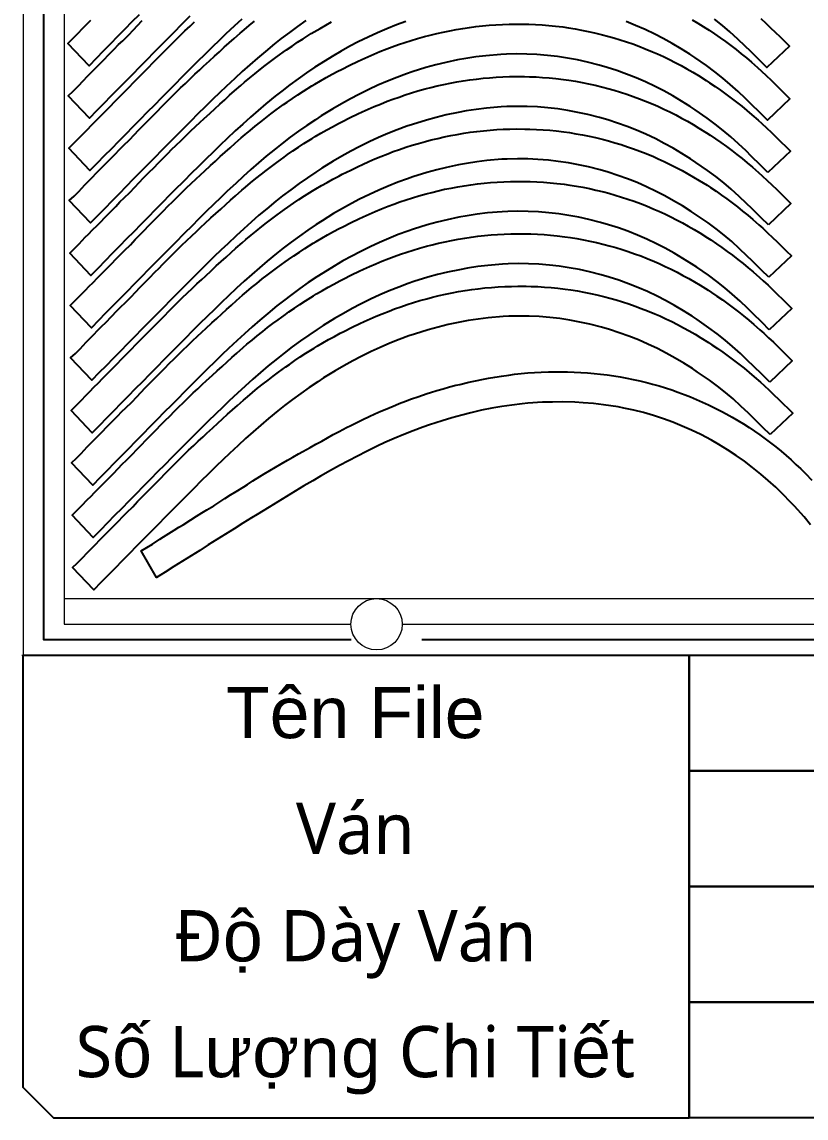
# Model space of a CAD drawing. Header units: millimetres. Extents: x -10628 to 24720, y -21829 to 4032.
# Drawn here: x 13648 to 14413, y -14201 to -13131 of the extents above; entities that cross this region are included whole.
import ezdxf
from ezdxf.enums import TextEntityAlignment as Align
from ezdxf.lldxf.tags import DXFTag

# ---------------------------------------------------------------- set-up
doc = ezdxf.new("R2010")
doc.units = ezdxf.units.MM
doc.layers.add('layer khung van cnc', color=7, linetype='Continuous', lineweight=25, true_color=0xfbf59b)
doc.layers.add('layer mau', color=7, linetype='Continuous')
doc.styles.add('Text Dim', font='arial.ttf')
tags = doc.linetypes.add('DATTRANHVAKEPVAN', pattern='A,32.156035,-1.521322,["DAT TRÁNH VA CHẠM KẸP VÁN",Text Dim,S=2.23494,R=0,X=0,Y=-0.877209],-47.8264', length=81.503757).pattern_tags.tags
tags[6] = DXFTag(74, 10)
tags = doc.linetypes.add('KVVIENMAY', pattern='A,46.311228,-10.280676,["KV VIỀN MÁY",Text Dim,S=10.028098,R=0,X=0,Y=-4.346144],-100.988212', length=157.580116).pattern_tags.tags
tags[6] = DXFTag(74, 10)

# ---------------------------------------------------------------- blocks, each defined once
blk = doc.blocks.new('khung van cnc')
at = {"color": 2, "linetype": 'DATTRANHVAKEPVAN', "lineweight": 5}
for p, q in [((-1453, -44.4), (-1148, -44.4)), ((-1148, -44.4), (-538.7, -44.4))]:
    blk.add_line(p, q, dxfattribs=at)
at = {"color": 250, "lineweight": 5}
blk.add_line((-1494.1, -99.4), (-193, -99.4), dxfattribs=at)
at = {"lineweight": 5}
blk.add_lwpolyline([(-193, -99.4), (-193, 2370.6), (-223, 2400.6), (-1463, 2400.6), (-1493, 2370.6), (-1493, -99.4)], close=True, dxfattribs=at)
at = {"color": 1, "linetype": 'KVVIENMAY'}
for points in [[(-511.9, -84.4), (-213, -84.4), (-213, 2370.6), (-228, 2385.6), (-1458, 2385.6), (-1473, 2370.6), (-1473, -84.4), (-1172.8, -84.4)], [(-1104, -84.4), (-567.2, -84.4)]]:
    blk.add_lwpolyline(points, dxfattribs=at)
at = {"lineweight": 5}
for points in [[(-513.5, -69.4), (-233, -69.4), (-233, 2370.6), (-1453, 2370.6), (-1453, -69.4), (-1173, -69.4)], [(-1123, -69.4), (-563.5, -69.4)]]:
    blk.add_lwpolyline(points, dxfattribs=at)
blk.add_lwpolyline([(-843, -551.3), (-1463, -551.3), (-1493, -521.3), (-1493, -99.4), (-843, -99.4)], close=True)
blk.add_circle((-1148, -69.4), 25, dxfattribs=at)
at = {"layer": 'layer mau'}
for points in [[(-843, -99.4), (-193, -99.4), (-193, -212.4), (-843, -212.4)], [(-843, -212.4), (-193, -212.4), (-193, -325.3), (-843, -325.3)], [(-843, -325.3), (-193, -325.3), (-193, -438.3), (-843, -438.3)], [(-843, -438.3), (-193, -438.3), (-193, -521.2), (-223, -551.2), (-843, -551.2)]]:
    blk.add_lwpolyline(points, close=True, dxfattribs=at)
at = {"color": 254, "lineweight": 5, "char_height": 50, "width": 647.53, "attachment_point": 5}
for s, insert in [('{\\fArial|b0|i0|c163|p34;Tên File}', (-1168.8, -155.9)), ('{\\fYu Gothic UI Semilight|b0|i0|c128|p34;Ván}', (-1168.8, -268.9)), ('{\\fYu Gothic UI Semilight|b0|i0|c128|p34;Đ\\fArial|b0|i0|c163|p34;ộ\\fYu Gothic UI Semilight|b0|i0|c128|p34; Dày Ván}', (-1168.8, -381.8)), ('{\\fYu Gothic UI Semilight|b0|i0|c128|p34;S\\fArial|b0|i0|c163|p34;ố\\fYu Gothic UI Semilight|b0|i0|c128|p34; L\\fArial|b0|i0|c163|p34;ượ\\fYu Gothic UI Semilight|b0|i0|c128|p34;ng Chi Ti\\fArial|b0|i0|c163|p34;ế\\fYu Gothic UI Semilight|b0|i0|c128|p34;t}', (-1168.8, -494.8))]:
    blk.add_mtext(s, dxfattribs=dict(at, insert=insert))
at = {"layer": 'layer mau'}
for tag, p in [('ÁGF', (-518, -155.9)), ('TENFILE', (-518, -268.9)), ('TENFILE', (-518, -381.8)), ('TENFILE', (-518, -494.8))]:
    blk.add_attdef(tag, text='', height=30, dxfattribs=at).set_placement(p, align=Align.MIDDLE_CENTER)

msp = doc.modelspace()

# ---------------------------------------------------------------- linework, layer by layer
for points in [[(13762.263, -13124.31, 0), (13755.276, -13131.413, 0), (13748.292, -13138.519, 0), (13741.31, -13145.628, 0), (13734.33, -13152.739, 0), (13727.352, -13159.851, 0), (13720.375, -13166.964, 0), (13713.398, -13174.077, 0), (13692.747, -13152.294, 0), (13697.407, -13147.808, 0.327), (13702, -13143.254, 0.462), (13707.984, -13136.872, 0), (13710.926, -13133.894, 0), (13715.075, -13129.694, 0)], [(13811.768, -13125.882, 0), (13804.735, -13132.94, 0), (13795.23, -13142.523, 0), (13790.707, -13147.094, 0), (13783.703, -13154.181, 0), (13776.704, -13161.273, 0), (13769.71, -13168.369, 0), (13762.719, -13175.469, 0), (13755.732, -13182.572, 0), (13748.748, -13189.678, 0), (13741.766, -13196.787, 0), (13734.786, -13203.897, 0), (13727.808, -13211.009, 0), (13720.83, -13218.122, 0), (13713.854, -13225.236, 0), (13693.203, -13203.453, 0), (13697.863, -13198.966, 0.327), (13702.455, -13194.413, 0.462), (13708.44, -13188.03, 0), (13711.382, -13185.052, 0), (13715.531, -13180.852, 0), (13719.87, -13176.46, 0), (13723.77, -13172.513, 0), (13727.114, -13169.129, 0), (13733.522, -13162.63, 0), (13738.095, -13157.977, 0), (13742.242, -13153.537, 0.685), (13746.241, -13149.686, 0), (13751.921, -13144.191, 0.402), (13756.73, -13139.012, 0), (13760.827, -13134.722, -0.176), (13765.354, -13130.101, -0.203)], [(13862.481, -13128.672, 0), (13855.14, -13135.415, 0), (13846.931, -13143.116, 0), (13840.651, -13149.105, 0), (13833.486, -13156.03, 0), (13826.365, -13162.999, 0), (13819.28, -13170.005, 0), (13812.224, -13177.04, 0), (13805.191, -13184.098, 0), (13795.686, -13193.682, 0), (13791.163, -13198.253, 0), (13784.159, -13205.339, 0), (13777.16, -13212.431, 0), (13770.166, -13219.527, 0), (13763.175, -13226.627, 0), (13756.188, -13233.73, 0), (13749.203, -13240.837, 0), (13742.222, -13247.945, 0), (13735.242, -13255.056, 0), (13728.264, -13262.168, 0), (13721.286, -13269.281, 0), (13714.309, -13276.394, 0), (13693.658, -13254.611, 0), (13698.319, -13250.125, 0.327), (13702.911, -13245.572, 0.462), (13708.895, -13239.189, 0), (13711.838, -13236.211, 0), (13715.987, -13232.011, 0), (13720.326, -13227.619, 0), (13724.226, -13223.672, 0), (13727.569, -13220.288, 0), (13733.978, -13213.789, 0), (13738.551, -13209.135, 0), (13742.698, -13204.696, 0.685), (13746.697, -13200.845, 0), (13752.377, -13195.349, 0.402), (13757.186, -13190.17, 0), (13761.283, -13185.88, -0.176), (13765.81, -13181.259, -0.203), (13770.364, -13176.679, -0.129), (13776.612, -13170.4, 0), (13779.46, -13167.508, 0.027), (13783.986, -13162.888, 0.028), (13789.617, -13157.165, 0), (13793.083, -13153.69, -0.012), (13797.681, -13149.142, -0.017), (13802.31, -13144.626, -0.014), (13806.966, -13140.139, -0.007), (13811.986, -13135.353, 0), (13816.346, -13131.235, 0.002)], [(13925.094, -13129.981, 0), (13916.937, -13135.711, 0), (13908.895, -13141.603, 0), (13900.967, -13147.647, 0), (13894.482, -13152.767, 0), (13885.452, -13160.162, 0), (13877.855, -13166.612, 0), (13870.353, -13173.172, 0), (13862.936, -13179.831, 0), (13855.596, -13186.574, 0), (13847.387, -13194.274, 0), (13841.107, -13200.263, 0), (13833.942, -13207.189, 0), (13826.821, -13214.158, 0), (13819.736, -13221.164, 0), (13812.68, -13228.199, 0), (13805.647, -13235.257, 0), (13796.142, -13244.84, 0), (13791.619, -13249.411, 0), (13784.615, -13256.498, 0), (13777.616, -13263.59, 0), (13770.621, -13270.686, 0), (13763.631, -13277.786, 0), (13756.643, -13284.889, 0), (13749.659, -13291.995, 0), (13742.677, -13299.104, 0), (13735.698, -13306.214, 0), (13728.719, -13313.326, 0), (13721.742, -13320.439, 0), (13714.765, -13327.553, 0), (13694.114, -13305.77, 0), (13698.774, -13301.283, 0.327), (13703.367, -13296.73, 0.462), (13709.351, -13290.347, 0), (13712.293, -13287.369, 0), (13716.443, -13283.169, 0), (13720.782, -13278.777, 0), (13724.681, -13274.83, 0), (13728.025, -13271.446, 0), (13734.434, -13264.948, 0), (13739.007, -13260.294, 0), (13743.154, -13255.855, 0.685), (13747.153, -13252.003, 0), (13752.832, -13246.508, 0.402), (13757.642, -13241.329, 0), (13761.738, -13237.039, -0.176), (13766.266, -13232.418, -0.203), (13770.82, -13227.838, -0.129), (13777.068, -13221.559, 0), (13779.916, -13218.667, 0.027), (13784.441, -13214.047, 0.028), (13790.072, -13208.324, 0), (13793.539, -13204.848, -0.012), (13798.137, -13200.3, -0.017), (13802.766, -13195.785, -0.014), (13807.422, -13191.298, -0.007), (13812.442, -13186.512, 0), (13816.802, -13182.393, 0.002), (13821.523, -13177.974, 0.001), (13825.093, -13174.66, 0), (13831.029, -13169.204, -0.001), (13835.808, -13164.847, -0.001), (13840.596, -13160.501, 0), (13845.423, -13156.128, 0), (13850.184, -13151.82, 0), (13854.997, -13147.5, 0), (13861.022, -13142.198, 0), (13864.747, -13139.003, 0), (13869.705, -13134.85, 0), (13874.714, -13130.76, 0)], [(14022.665, -13130.86, 0), (14013.308, -13134.305, 0), (14004.047, -13138.007, 0), (13994.887, -13141.953, 0), (13985.831, -13146.133, 0), (13976.114, -13150.926, 0), (13968.044, -13155.15, 0), (13959.319, -13159.968, 0), (13950.706, -13164.983, 0), (13939.575, -13171.852, 0), (13933.821, -13175.576, 0), (13925.55, -13181.139, 0), (13917.393, -13186.87, 0), (13909.35, -13192.761, 0), (13901.422, -13198.805, 0), (13894.938, -13203.926, 0), (13885.908, -13211.321, 0), (13878.311, -13217.77, 0), (13870.809, -13224.331, 0), (13863.392, -13230.989, 0), (13856.052, -13237.733, 0), (13847.843, -13245.433, 0), (13841.563, -13251.422, 0), (13834.398, -13258.347, 0), (13827.277, -13265.316, 0), (13820.192, -13272.322, 0), (13813.136, -13279.358, 0), (13806.102, -13286.415, 0), (13796.598, -13295.999, 0), (13792.075, -13300.57, 0), (13785.071, -13307.657, 0), (13778.072, -13314.748, 0), (13771.077, -13321.844, 0), (13764.086, -13328.944, 0), (13757.099, -13336.048, 0), (13750.115, -13343.154, 0), (13743.133, -13350.262, 0), (13736.153, -13357.373, 0), (13729.175, -13364.485, 0), (13722.198, -13371.598, 0), (13715.221, -13378.711, 0), (13694.57, -13356.928, 0), (13699.23, -13352.442, 0.327), (13703.823, -13347.889, 0.462), (13709.807, -13341.506, 0), (13712.749, -13338.528, 0), (13716.899, -13334.328, 0), (13721.238, -13329.936, 0), (13725.137, -13325.989, 0), (13728.481, -13322.605, 0), (13734.89, -13316.106, 0), (13739.462, -13311.452, 0), (13743.61, -13307.013, 0.685), (13747.609, -13303.162, 0), (13753.288, -13297.666, 0.402), (13758.098, -13292.487, 0), (13762.194, -13288.198, -0.176), (13766.722, -13283.576, -0.203), (13771.276, -13278.996, -0.129), (13777.523, -13272.717, 0), (13780.372, -13269.825, 0.027), (13784.897, -13265.206, 0.028), (13790.528, -13259.482, 0), (13793.995, -13256.007, -0.012), (13798.593, -13251.459, -0.017), (13803.222, -13246.943, -0.014), (13807.878, -13242.456, -0.007), (13812.898, -13237.671, 0), (13817.258, -13233.552, 0.002), (13821.979, -13229.132, 0.001), (13825.549, -13225.819, 0), (13831.485, -13220.362, -0.001), (13836.263, -13216.006, -0.001), (13841.052, -13211.66, 0), (13845.879, -13207.287, 0), (13850.64, -13202.978, 0), (13855.452, -13198.658, 0), (13861.478, -13193.356, 0), (13865.203, -13190.162, 0), (13870.16, -13186.009, 0), (13875.17, -13181.918, 0), (13880.641, -13177.56, 0), (13885.328, -13173.91, 0), (13890.471, -13169.99, 0), (13895.656, -13166.125, 0), (13902.851, -13160.908, 0), (13906.154, -13158.567, 0), (13911.468, -13154.879, 0), (13916.829, -13151.259, 0), (13922.24, -13147.716, 0), (13930.198, -13142.72, 0), (13933.225, -13140.888, 0), (13938.801, -13137.61, 0), (13944.427, -13134.418, 0), (13950.098, -13131.307, 0)], [(14301.955, -13129.227, 0), (14307.508, -13132.561, 0), (14315.093, -13137.328, 0), (14318.439, -13139.509, 0), (14323.817, -13143.117, 0), (14329.135, -13146.812, 0), (14334.393, -13150.592, 0), (14339.588, -13154.456, 0), (14344.72, -13158.401, 0), (14349.789, -13162.427, 0), (14354.793, -13166.532, 0), (14359.73, -13170.713, 0), (14365.714, -13175.962, 0), (14369.405, -13179.3, 0), (14374.148, -13183.694, 0), (14378.841, -13188.142, 0), (14383.494, -13192.634, 0), (14388.117, -13197.158, 0), (14392.719, -13201.704, 0), (14397.312, -13206.26, 0), (14375.349, -13227.081, 0), (14368.244, -13220.098, 0), (14359.146, -13211.169, 0), (14354.006, -13206.149, 0), (14346.804, -13199.259, 0), (14339.113, -13192.264, 0), (14331.844, -13186.107, 0), (14324.023, -13179.929, 0), (14316.009, -13173.993, 0), (14304.536, -13166.061, 0), (14299.513, -13162.764, 0), (14291.071, -13157.454, 0), (14282.495, -13152.37, 0), (14273.779, -13147.536, 0), (14265.399, -13143.213, 0), (14255.906, -13138.705, 0), (14246.756, -13134.733, 0), (14237.477, -13131.059, 0)], [(14368.949, -13128.141, 0), (14373.692, -13132.535, 0), (14378.386, -13136.984, 0), (14383.038, -13141.475, 0), (14387.661, -13145.999, 0), (14392.263, -13150.545, 0), (14396.856, -13155.101, 0), (14374.893, -13175.922, 0), (14367.788, -13168.939, 0), (14358.69, -13160.01, 0), (14353.551, -13154.99, 0), (14346.349, -13148.101, 0), (14338.658, -13141.105, 0), (14331.388, -13134.949, 0), (14323.568, -13128.77, 0)], [(14417.519, -13621.989, 0), (14411.107, -13614.35, 0), (14401.797, -13603.963, 0), (14397.682, -13599.587, 0), (14390.708, -13592.456, 0), (14383.553, -13585.514, 0), (14376.203, -13578.783, 0), (14369.06, -13572.626, 0), (14360.879, -13566.031, 0), (14352.906, -13560.036, 0), (14344.738, -13554.302, 0), (14336.387, -13548.834, 0), (14327.864, -13543.638, 0), (14320.742, -13539.576, 0), (14310.344, -13534.079, 0), (14301.364, -13529.732, 0), (14292.248, -13525.684, 0), (14283.002, -13521.944, 0), (14273.909, -13518.616, 0), (14264.155, -13515.422, 0), (14254.573, -13512.651, 0), (14244.901, -13510.212, 0), (14235.153, -13508.108, 0), (14229.778, -13507.097, 0), (14215.474, -13504.907, 0), (14205.567, -13503.791, 0), (14195.628, -13502.979, 0), (14187.53, -13502.533, 0), (14175.701, -13502.214, 0), (14165.73, -13502.252, 0), (14155.765, -13502.571, 0), (14141.619, -13503.515, 0), (14135.883, -13504.064, 0), (14125.981, -13505.235, 0), (14116.113, -13506.677, 0), (14106.285, -13508.381, 0), (14096.504, -13510.336, 0), (14085.939, -13512.733, 0), (14077.107, -13514.961, 0), (14067.499, -13517.614, 0), (14057.955, -13520.485, 0), (14045.53, -13524.572, 0), (14039.067, -13526.853, 0), (14029.727, -13530.336, 0), (14020.459, -13534.009, 0), (14011.265, -13537.864, 0), (14002.148, -13541.895, 0), (13994.649, -13545.364, 0), (13984.144, -13550.452, 0), (13975.254, -13554.954, 0), (13966.43, -13559.587, 0), (13957.666, -13564.334, 0), (13948.957, -13569.182, 0), (13939.18, -13574.757, 0), (13931.677, -13579.119, 0), (13923.096, -13584.185, 0), (13914.547, -13589.303, 0), (13906.025, -13594.465, 0), (13897.524, -13599.663, 0), (13889.04, -13604.888, 0), (13877.565, -13611.994, 0), (13872.101, -13615.385, 0), (13863.639, -13620.645, 0), (13855.18, -13625.912, 0), (13846.725, -13631.183, 0), (13838.273, -13636.459, 0), (13829.823, -13641.739, 0), (13821.375, -13647.022, 0), (13812.93, -13652.309, 0), (13804.485, -13657.598, 0), (13796.042, -13662.889, 0), (13787.6, -13668.18, 0), (13779.158, -13673.473, 0), (13764.15, -13647.478, 0), (13769.727, -13644.201, 0.327), (13775.254, -13640.843, 0.462), (13782.56, -13636.03, 0), (13786.115, -13633.819, 0), (13791.129, -13630.701, 0), (13796.372, -13627.441, 0), (13801.084, -13624.511, 0), (13805.124, -13621.999, 0), (13812.87, -13617.172, 0), (13818.401, -13613.712, 0), (13823.469, -13610.361, 0.685), (13828.255, -13607.547, 0), (13835.058, -13603.526, 0.402), (13840.942, -13599.61, 0), (13845.925, -13596.392, -0.176), (13851.405, -13592.953, -0.203), (13856.9, -13589.56, -0.129), (13864.439, -13584.909, 0), (13867.883, -13582.76, 0.027), (13873.36, -13579.322, 0.028), (13880.169, -13575.068, 0), (13884.35, -13572.496, -0.012), (13889.881, -13569.144, -0.017), (13895.435, -13565.831, -0.014), (13901.008, -13562.552, -0.007), (13907.005, -13559.068, 0), (13912.204, -13556.078, 0.002), (13917.825, -13552.88, 0.001), (13922.068, -13550.489, 0), (13929.112, -13546.566, -0.001), (13934.774, -13543.442, -0.001), (13940.444, -13540.332, 0), (13946.156, -13537.204, 0), (13951.79, -13534.123, 0), (13957.477, -13531.043, 0), (13964.571, -13527.29, 0), (13968.938, -13525.051, 0), (13974.727, -13522.168, 0), (13980.552, -13519.357, 0), (13986.887, -13516.393, 0), (13992.295, -13513.935, 0), (13998.21, -13511.321, 0), (14004.153, -13508.771, 0), (14012.365, -13505.373, 0), (14016.123, -13503.866, 0), (14022.15, -13501.517, 0), (14028.207, -13499.247, 0), (14034.295, -13497.062, 0), (14043.197, -13494.056, 0), (14046.568, -13492.98, 0), (14052.754, -13491.092, 0), (14058.968, -13489.298, 0), (14065.209, -13487.594, 0), (14071.471, -13485.972, 0), (14075.155, -13485.057, 0), (14084.049, -13482.959, 0), (14092.147, -13481.195, 0), (14096.7, -13480.268, 0), (14103.054, -13479.057, 0), (14109.425, -13477.941, 0), (14115.813, -13476.923, 0), (14122.932, -13475.914, 0), (14128.634, -13475.203, 0), (14135.065, -13474.506, 0), (14141.507, -13473.918, 0), (14147.959, -13473.442, 0), (14154.42, -13473.079, 0), (14161.644, -13472.808, 0), (14167.358, -13472.695, 0), (14173.831, -13472.676, 0), (14180.305, -13472.774, 0), (14186.777, -13472.989, 0), (14193.243, -13473.322, 0), (14199.702, -13473.773, 0), (14206.15, -13474.344, 0), (14212.586, -13475.036, 0), (14219.092, -13475.86, 0), (14225.41, -13476.782, 0), (14231.794, -13477.836, 0), (14238.156, -13479.009, 0), (14244.496, -13480.3, 0), (14250.811, -13481.708, 0), (14258.623, -13483.617, 0), (14263.361, -13484.866, 0), (14269.59, -13486.618, 0), (14275.785, -13488.487, 0), (14281.942, -13490.477, 0), (14288.057, -13492.588, 0), (14295.025, -13495.168, 0), (14300.149, -13497.188, 0), (14306.121, -13499.676, 0), (14312.041, -13502.286, 0), (14317.909, -13505.013, 0), (14323.723, -13507.854, 0), (14330.749, -13511.474, 0), (14335.187, -13513.867, 0), (14340.833, -13517.034, 0), (14346.419, -13520.307, 0), (14351.941, -13523.685, 0), (14357.397, -13527.169, 0), (14362.784, -13530.757, 0), (14368.1, -13534.449, 0), (14374.423, -13539.049, 0), (14378.506, -13542.145, 0), (14383.594, -13546.145, 0), (14388.604, -13550.242, 0), (14393.537, -13554.433, 0), (14398.392, -13558.716, 0), (14403.169, -13563.086, 0), (14407.869, -13567.541, 0), (14412.492, -13572.077, 0), (14418.758, -13578.48, 0)]]:
    msp.add_polyline3d(points)
for points in [[(14375.805, -13278.24, 0), (14368.7, -13271.256, 0), (14359.602, -13262.328, 0), (14354.462, -13257.307, 0), (14347.26, -13250.418, 0), (14339.569, -13243.422, 0), (14332.3, -13237.266, 0), (14324.479, -13231.087, 0), (14316.464, -13225.152, 0), (14304.991, -13217.22, 0), (14299.969, -13213.923, 0), (14291.526, -13208.612, 0), (14282.95, -13203.529, 0), (14274.235, -13198.695, 0), (14265.855, -13194.372, 0), (14256.362, -13189.864, 0), (14247.212, -13185.891, 0), (14237.933, -13182.218, 0), (14228.538, -13178.846, 0), (14219.039, -13175.778, 0), (14211.167, -13173.487, 0), (14199.773, -13170.564, 0), (14190.028, -13168.429, 0), (14180.219, -13166.616, 0), (14170.357, -13165.133, 0), (14160.739, -13164.014, 0), (14150.509, -13163.18, 0), (14140.545, -13162.718, 0), (14130.571, -13162.599, 0), (14120.601, -13162.824, 0), (14115.139, -13163.093, 0), (14100.718, -13164.296, 0), (14090.823, -13165.519, 0), (14080.969, -13167.045, 0), (14072.99, -13168.498, 0), (14061.412, -13170.943, 0), (14051.724, -13173.302, 0), (14042.108, -13175.935, 0), (14028.571, -13180.148, 0), (14023.121, -13182.018, 0), (14013.764, -13185.464, 0), (14004.503, -13189.165, 0), (13995.343, -13193.111, 0), (13986.286, -13197.291, 0), (13976.57, -13202.084, 0), (13968.5, -13206.308, 0), (13959.775, -13211.127, 0), (13951.162, -13216.142, 0), (13940.031, -13223.011, 0), (13934.277, -13226.735, 0), (13926.006, -13232.298, 0), (13917.849, -13238.029, 0), (13909.806, -13243.92, 0), (13901.878, -13249.964, 0), (13895.394, -13255.084, 0), (13886.364, -13262.479, 0), (13878.767, -13268.929, 0), (13871.265, -13275.49, 0), (13863.848, -13282.148, 0), (13856.507, -13288.891, 0), (13848.299, -13296.591, 0), (13842.019, -13302.581, 0), (13834.854, -13309.506, 0), (13827.732, -13316.475, 0), (13820.647, -13323.481, 0), (13813.592, -13330.516, 0), (13806.558, -13337.574, 0), (13797.054, -13347.158, 0), (13792.531, -13351.728, 0), (13785.527, -13358.815, 0), (13778.528, -13365.907, 0), (13771.533, -13373.003, 0), (13764.542, -13380.103, 0), (13757.555, -13387.206, 0), (13750.571, -13394.312, 0), (13743.589, -13401.421, 0), (13736.609, -13408.532, 0), (13729.631, -13415.644, 0), (13722.654, -13422.757, 0), (13715.677, -13429.87, 0), (13695.026, -13408.087, 0), (13699.686, -13403.6, 0.327), (13704.279, -13399.047, 0.462), (13710.263, -13392.665, 0), (13713.205, -13389.686, 0), (13717.354, -13385.487, 0), (13721.693, -13381.095, 0), (13725.593, -13377.148, 0), (13728.937, -13373.763, 0), (13735.346, -13367.265, 0), (13739.918, -13362.611, 0), (13744.066, -13358.172, 0.685), (13748.064, -13354.32, 0), (13753.744, -13348.825, 0.402), (13758.553, -13343.646, 0), (13762.65, -13339.356, -0.176), (13767.178, -13334.735, -0.203), (13771.732, -13330.155, -0.129), (13777.979, -13323.876, 0), (13780.828, -13320.984, 0.027), (13785.353, -13316.364, 0.028), (13790.984, -13310.641, 0), (13794.451, -13307.165, -0.012), (13799.049, -13302.618, -0.017), (13803.678, -13298.102, -0.014), (13808.334, -13293.615, -0.007), (13813.354, -13288.829, 0), (13817.714, -13284.71, 0.002), (13822.435, -13280.291, 0.001), (13826.005, -13276.977, 0), (13831.94, -13271.521, -0.001), (13836.719, -13267.164, -0.001), (13841.508, -13262.818, 0), (13846.335, -13258.446, 0), (13851.096, -13254.137, 0), (13855.908, -13249.817, 0), (13861.933, -13244.515, 0), (13865.658, -13241.32, 0), (13870.616, -13237.168, 0), (13875.626, -13233.077, 0), (13881.097, -13228.719, 0), (13885.783, -13225.069, 0), (13890.927, -13221.148, 0), (13896.112, -13217.284, 0), (13903.306, -13212.066, 0), (13906.61, -13209.726, 0), (13911.924, -13206.037, 0), (13917.285, -13202.418, 0), (13922.696, -13198.875, 0), (13930.654, -13193.878, 0), (13933.681, -13192.047, 0), (13939.257, -13188.769, 0), (13944.882, -13185.577, 0), (13950.554, -13182.466, 0), (13956.266, -13179.43, 0), (13959.636, -13177.681, 0), (13967.796, -13173.569, 0), (13975.26, -13169.967, 0), (13979.472, -13168.005, 0), (13985.369, -13165.347, 0), (13991.305, -13162.777, 0), (13997.28, -13160.3, 0), (14003.968, -13157.66, 0), (14009.348, -13155.64, 0), (14015.439, -13153.463, 0), (14021.567, -13151.392, 0), (14027.731, -13149.426, 0), (14033.929, -13147.568, 0), (14040.891, -13145.621, 0), (14046.421, -13144.18, 0), (14052.713, -13142.653, 0), (14059.031, -13141.24, 0), (14065.375, -13139.941, 0), (14071.74, -13138.759, 0), (14078.127, -13137.693, 0), (14084.531, -13136.746, 0), (14090.951, -13135.919, 0), (14097.469, -13135.205, 0), (14103.829, -13134.63, 0), (14110.282, -13134.168, 0), (14116.743, -13133.827, 0), (14123.209, -13133.605, 0), (14129.678, -13133.503, 0), (14137.72, -13133.54, 0), (14142.618, -13133.651, 0), (14149.085, -13133.903, 0), (14155.545, -13134.278, 0), (14161.996, -13134.778, 0), (14168.435, -13135.407, 0), (14175.812, -13136.292, 0), (14181.265, -13137.063, 0), (14187.652, -13138.092, 0), (14194.017, -13139.25, 0), (14200.359, -13140.535, 0), (14206.675, -13141.944, 0), (14214.351, -13143.827, 0), (14219.225, -13145.121, 0), (14225.453, -13146.885, 0), (14231.648, -13148.767, 0), (14237.805, -13150.766, 0), (14243.922, -13152.882, 0), (14249.997, -13155.117, 0), (14256.027, -13157.469, 0), (14263.247, -13160.469, 0), (14267.94, -13162.528, 0), (14273.819, -13165.233, 0), (14279.646, -13168.05, 0), (14285.419, -13170.977, 0), (14291.138, -13174.011, 0), (14296.803, -13177.148, 0), (14302.411, -13180.385, 0), (14307.963, -13183.72, 0), (14315.549, -13188.486, 0), (14318.895, -13190.667, 0), (14324.273, -13194.275, 0), (14329.591, -13197.97, 0), (14334.848, -13201.75, 0), (14340.044, -13205.614, 0), (14345.176, -13209.56, 0), (14350.245, -13213.586, 0), (14355.248, -13217.69, 0), (14360.186, -13221.872, 0), (14366.17, -13227.12, 0), (14369.861, -13230.458, 0), (14374.604, -13234.852, 0), (14379.297, -13239.301, 0), (14383.95, -13243.792, 0), (14388.573, -13248.316, 0), (14393.175, -13252.862, 0), (14397.767, -13257.419, 0)], [(14376.261, -13329.398, 0), (14369.155, -13322.415, 0), (14360.057, -13313.486, 0), (14354.918, -13308.466, 0), (14347.716, -13301.577, 0), (14340.025, -13294.581, 0), (14332.756, -13288.424, 0), (14324.935, -13282.246, 0), (14316.92, -13276.31, 0), (14305.447, -13268.379, 0), (14300.425, -13265.081, 0), (14291.982, -13259.771, 0), (14283.406, -13254.687, 0), (14274.691, -13249.853, 0), (14266.31, -13245.53, 0), (14256.818, -13241.022, 0), (14247.667, -13237.05, 0), (14238.389, -13233.376, 0), (14228.994, -13230.004, 0), (14219.494, -13226.937, 0), (14211.622, -13224.646, 0), (14200.229, -13221.723, 0), (14190.484, -13219.587, 0), (14180.675, -13217.774, 0), (14170.813, -13216.291, 0), (14161.195, -13215.173, 0), (14150.965, -13214.339, 0), (14141.001, -13213.877, 0), (14131.027, -13213.758, 0), (14121.057, -13213.983, 0), (14115.595, -13214.252, 0), (14101.174, -13215.454, 0), (14091.279, -13216.677, 0), (14081.425, -13218.203, 0), (14073.446, -13219.656, 0), (14061.867, -13222.102, 0), (14052.18, -13224.461, 0), (14042.563, -13227.093, 0), (14029.027, -13231.307, 0), (14023.576, -13233.177, 0), (14014.219, -13236.622, 0), (14004.959, -13240.324, 0), (13995.799, -13244.27, 0), (13986.742, -13248.45, 0), (13977.026, -13253.243, 0), (13968.956, -13257.467, 0), (13960.23, -13262.285, 0), (13951.618, -13267.3, 0), (13940.487, -13274.169, 0), (13934.733, -13277.893, 0), (13926.462, -13283.456, 0), (13918.305, -13289.187, 0), (13910.262, -13295.078, 0), (13902.334, -13301.123, 0), (13895.85, -13306.243, 0), (13886.82, -13313.638, 0), (13879.223, -13320.088, 0), (13871.72, -13326.648, 0), (13864.304, -13333.307, 0), (13856.963, -13340.05, 0), (13848.755, -13347.75, 0), (13842.475, -13353.739, 0), (13835.31, -13360.665, 0), (13828.188, -13367.634, 0), (13821.103, -13374.639, 0), (13814.047, -13381.675, 0), (13807.014, -13388.732, 0), (13797.509, -13398.316, 0), (13792.986, -13402.887, 0), (13785.982, -13409.974, 0), (13778.983, -13417.065, 0), (13771.989, -13424.161, 0), (13764.998, -13431.261, 0), (13758.011, -13438.365, 0), (13751.027, -13445.471, 0), (13744.045, -13452.58, 0), (13737.065, -13459.69, 0), (13730.087, -13466.802, 0), (13723.109, -13473.915, 0), (13716.133, -13481.029, 0), (13695.482, -13459.246, 0), (13700.142, -13454.759, 0.327), (13704.734, -13450.206, 0.462), (13710.718, -13443.823, 0), (13713.661, -13440.845, 0), (13717.81, -13436.645, 0), (13722.149, -13432.253, 0), (13726.049, -13428.306, 0), (13729.392, -13424.922, 0), (13735.801, -13418.423, 0), (13740.374, -13413.77, 0), (13744.521, -13409.33, 0.685), (13748.52, -13405.479, 0), (13754.2, -13399.983, 0.402), (13759.009, -13394.804, 0), (13763.106, -13390.515, -0.176), (13767.633, -13385.893, -0.203), (13772.187, -13381.313, -0.129), (13778.435, -13375.035, 0), (13781.283, -13372.142, 0.027), (13785.809, -13367.523, 0.028), (13791.44, -13361.799, 0), (13794.906, -13358.324, -0.012), (13799.504, -13353.776, -0.017), (13804.133, -13349.26, -0.014), (13808.79, -13344.773, -0.007), (13813.809, -13339.988, 0), (13818.169, -13335.869, 0.002), (13822.89, -13331.449, 0.001), (13826.46, -13328.136, 0), (13832.396, -13322.68, -0.001), (13837.175, -13318.323, -0.001), (13841.964, -13313.977, 0), (13846.79, -13309.604, 0), (13851.552, -13305.296, 0), (13856.364, -13300.976, 0), (13862.389, -13295.674, 0), (13866.114, -13292.479, 0), (13871.072, -13288.326, 0), (13876.082, -13284.235, 0), (13881.552, -13279.878, 0), (13886.239, -13276.227, 0), (13891.382, -13272.307, 0), (13896.568, -13268.442, 0), (13903.762, -13263.225, 0), (13907.066, -13260.884, 0), (13912.38, -13257.196, 0), (13917.741, -13253.577, 0), (13923.152, -13250.034, 0), (13931.109, -13245.037, 0), (13934.137, -13243.205, 0), (13939.712, -13239.927, 0), (13945.338, -13236.735, 0), (13951.009, -13233.624, 0), (13956.722, -13230.589, 0), (13960.092, -13228.84, 0), (13968.252, -13224.727, 0), (13975.716, -13221.126, 0), (13979.928, -13219.164, 0), (13985.825, -13216.506, 0), (13991.761, -13213.936, 0), (13997.736, -13211.458, 0), (14004.424, -13208.819, 0), (14009.804, -13206.798, 0), (14015.895, -13204.622, 0), (14022.023, -13202.55, 0), (14028.187, -13200.584, 0), (14034.384, -13198.726, 0), (14041.347, -13196.779, 0), (14046.877, -13195.338, 0), (14053.168, -13193.812, 0), (14059.487, -13192.399, 0), (14065.83, -13191.1, 0), (14072.196, -13189.917, 0), (14078.582, -13188.852, 0), (14084.987, -13187.905, 0), (14091.406, -13187.078, 0), (14097.925, -13186.364, 0), (14104.284, -13185.788, 0), (14110.738, -13185.326, 0), (14117.199, -13184.985, 0), (14123.665, -13184.764, 0), (14130.134, -13184.661, 0), (14138.175, -13184.698, 0), (14143.074, -13184.81, 0), (14149.541, -13185.062, 0), (14156.001, -13185.436, 0), (14162.451, -13185.937, 0), (14168.89, -13186.566, 0), (14176.267, -13187.451, 0), (14181.721, -13188.222, 0), (14188.108, -13189.25, 0), (14194.473, -13190.409, 0), (14200.815, -13191.694, 0), (14207.131, -13193.102, 0), (14214.807, -13194.986, 0), (14219.681, -13196.279, 0), (14225.909, -13198.044, 0), (14232.103, -13199.925, 0), (14238.261, -13201.924, 0), (14244.378, -13204.041, 0), (14250.453, -13206.275, 0), (14256.483, -13208.628, 0), (14263.703, -13211.627, 0), (14268.395, -13213.687, 0), (14274.275, -13216.392, 0), (14280.102, -13219.209, 0), (14285.875, -13222.136, 0), (14291.594, -13225.17, 0), (14297.258, -13228.307, 0), (14302.867, -13231.544, 0), (14308.419, -13234.878, 0), (14316.005, -13239.645, 0), (14319.351, -13241.826, 0), (14324.729, -13245.434, 0), (14330.047, -13249.129, 0), (14335.304, -13252.909, 0), (14340.5, -13256.773, 0), (14345.632, -13260.718, 0), (14350.7, -13264.744, 0), (14355.704, -13268.849, 0), (14360.642, -13273.03, 0), (14366.626, -13278.279, 0), (14370.316, -13281.617, 0), (14375.06, -13286.011, 0), (14379.753, -13290.459, 0), (14384.406, -13294.951, 0), (14389.028, -13299.475, 0), (14393.631, -13304.021, 0), (14398.223, -13308.577, 0)], [(14376.717, -13380.557, 0), (14369.611, -13373.574, 0), (14360.513, -13364.645, 0), (14355.374, -13359.624, 0), (14348.172, -13352.735, 0), (14340.481, -13345.74, 0), (14333.211, -13339.583, 0), (14325.391, -13333.404, 0), (14317.376, -13327.469, 0), (14305.903, -13319.537, 0), (14300.881, -13316.24, 0), (14292.438, -13310.93, 0), (14283.862, -13305.846, 0), (14275.146, -13301.012, 0), (14266.766, -13296.689, 0), (14257.274, -13292.181, 0), (14248.123, -13288.208, 0), (14238.844, -13284.535, 0), (14229.45, -13281.163, 0), (14219.95, -13278.095, 0), (14212.078, -13275.804, 0), (14200.685, -13272.882, 0), (14190.939, -13270.746, 0), (14181.131, -13268.933, 0), (14171.269, -13267.45, 0), (14161.651, -13266.331, 0), (14151.421, -13265.498, 0), (14141.457, -13265.035, 0), (14131.483, -13264.917, 0), (14121.513, -13265.141, 0), (14116.05, -13265.41, 0), (14101.63, -13266.613, 0), (14091.735, -13267.836, 0), (14081.881, -13269.362, 0), (14073.901, -13270.815, 0), (14062.323, -13273.26, 0), (14052.636, -13275.62, 0), (14043.019, -13278.252, 0), (14029.483, -13282.465, 0), (14024.032, -13284.336, 0), (14014.675, -13287.781, 0), (14005.415, -13291.482, 0), (13996.254, -13295.429, 0), (13987.198, -13299.608, 0), (13977.482, -13304.401, 0), (13969.412, -13308.625, 0), (13960.686, -13313.444, 0), (13952.074, -13318.459, 0), (13940.942, -13325.328, 0), (13935.189, -13329.052, 0), (13926.917, -13334.615, 0), (13918.76, -13340.346, 0), (13910.718, -13346.237, 0), (13902.79, -13352.281, 0), (13896.305, -13357.401, 0), (13887.275, -13364.796, 0), (13879.678, -13371.246, 0), (13872.176, -13377.807, 0), (13864.759, -13384.465, 0), (13857.419, -13391.208, 0), (13849.21, -13398.908, 0), (13842.93, -13404.898, 0), (13835.765, -13411.823, 0), (13828.644, -13418.792, 0), (13821.559, -13425.798, 0), (13814.503, -13432.833, 0), (13807.47, -13439.891, 0), (13797.965, -13449.475, 0), (13793.442, -13454.045, 0), (13786.438, -13461.132, 0), (13779.439, -13468.224, 0), (13772.444, -13475.32, 0), (13765.454, -13482.42, 0), (13758.467, -13489.523, 0), (13751.482, -13496.629, 0), (13744.501, -13503.738, 0), (13737.521, -13510.849, 0), (13730.542, -13517.961, 0), (13723.565, -13525.074, 0), (13716.588, -13532.187, 0), (13695.937, -13510.404, 0), (13700.598, -13505.918, 0.327), (13705.19, -13501.364, 0.462), (13711.174, -13494.982, 0), (13714.117, -13492.004, 0), (13718.266, -13487.804, 0), (13722.605, -13483.412, 0), (13726.505, -13479.465, 0), (13729.848, -13476.08, 0), (13736.257, -13469.582, 0), (13740.83, -13464.928, 0), (13744.977, -13460.489, 0.685), (13748.976, -13456.638, 0), (13754.656, -13451.142, 0.402), (13759.465, -13445.963, 0), (13763.562, -13441.673, -0.176), (13768.089, -13437.052, -0.203), (13772.643, -13432.472, -0.129), (13778.891, -13426.193, 0), (13781.739, -13423.301, 0.027), (13786.264, -13418.681, 0.028), (13791.896, -13412.958, 0), (13795.362, -13409.483, -0.012), (13799.96, -13404.935, -0.017), (13804.589, -13400.419, -0.014), (13809.245, -13395.932, -0.007), (13814.265, -13391.146, 0), (13818.625, -13387.028, 0.002), (13823.346, -13382.608, 0.001), (13826.916, -13379.295, 0), (13832.852, -13373.838, -0.001), (13837.631, -13369.481, -0.001), (13842.419, -13365.135, 0), (13847.246, -13360.763, 0), (13852.007, -13356.454, 0), (13856.82, -13352.134, 0), (13862.845, -13346.832, 0), (13866.57, -13343.637, 0), (13871.528, -13339.485, 0), (13876.537, -13335.394, 0), (13882.008, -13331.036, 0), (13886.695, -13327.386, 0), (13891.838, -13323.465, 0), (13897.024, -13319.601, 0), (13904.218, -13314.383, 0), (13907.522, -13312.043, 0), (13912.836, -13308.354, 0), (13918.197, -13304.735, 0), (13923.608, -13301.192, 0), (13931.565, -13296.196, 0), (13934.593, -13294.364, 0), (13940.168, -13291.086, 0), (13945.794, -13287.894, 0), (13951.465, -13284.783, 0), (13957.177, -13281.747, 0), (13960.547, -13279.998, 0), (13968.708, -13275.886, 0), (13976.172, -13272.284, 0), (13980.384, -13270.322, 0), (13986.281, -13267.664, 0), (13992.217, -13265.094, 0), (13998.192, -13262.617, 0), (14004.879, -13259.977, 0), (14010.259, -13257.957, 0), (14016.351, -13255.781, 0), (14022.479, -13253.709, 0), (14028.643, -13251.743, 0), (14034.84, -13249.885, 0), (14041.803, -13247.938, 0), (14047.333, -13246.497, 0), (14053.624, -13244.971, 0), (14059.943, -13243.557, 0), (14066.286, -13242.259, 0), (14072.652, -13241.076, 0), (14079.038, -13240.01, 0), (14085.442, -13239.063, 0), (14091.862, -13238.236, 0), (14098.381, -13237.522, 0), (14104.74, -13236.947, 0), (14111.194, -13236.485, 0), (14117.655, -13236.144, 0), (14124.121, -13235.922, 0), (14130.59, -13235.82, 0), (14138.631, -13235.857, 0), (14143.53, -13235.968, 0), (14149.996, -13236.22, 0), (14156.456, -13236.595, 0), (14162.907, -13237.095, 0), (14169.346, -13237.724, 0), (14176.723, -13238.61, 0), (14182.177, -13239.38, 0), (14188.563, -13240.409, 0), (14194.929, -13241.567, 0), (14201.27, -13242.852, 0), (14207.587, -13244.261, 0), (14215.263, -13246.145, 0), (14220.136, -13247.438, 0), (14226.365, -13249.202, 0), (14232.559, -13251.084, 0), (14238.716, -13253.083, 0), (14244.834, -13255.199, 0), (14250.909, -13257.434, 0), (14256.938, -13259.786, 0), (14264.159, -13262.786, 0), (14268.851, -13264.846, 0), (14274.731, -13267.55, 0), (14280.557, -13270.368, 0), (14286.331, -13273.295, 0), (14292.05, -13276.328, 0), (14297.714, -13279.465, 0), (14303.323, -13282.702, 0), (14308.875, -13286.037, 0), (14316.461, -13290.803, 0), (14319.807, -13292.984, 0), (14325.185, -13296.592, 0), (14330.503, -13300.287, 0), (14335.76, -13304.067, 0), (14340.955, -13307.931, 0), (14346.088, -13311.877, 0), (14351.156, -13315.903, 0), (14356.16, -13320.008, 0), (14361.098, -13324.189, 0), (14367.082, -13329.438, 0), (14370.772, -13332.775, 0), (14375.516, -13337.17, 0), (14380.209, -13341.618, 0), (14384.861, -13346.11, 0), (14389.484, -13350.634, 0), (14394.087, -13355.179, 0), (14398.679, -13359.736, 0)], [(14377.172, -13431.715, 0), (14370.067, -13424.732, 0), (14360.969, -13415.803, 0), (14355.83, -13410.783, 0), (14348.627, -13403.894, 0), (14340.937, -13396.898, 0), (14333.667, -13390.741, 0), (14325.847, -13384.563, 0), (14317.832, -13378.627, 0), (14306.359, -13370.696, 0), (14301.337, -13367.398, 0), (14292.894, -13362.088, 0), (14284.318, -13357.004, 0), (14275.602, -13352.17, 0), (14267.222, -13347.848, 0), (14257.73, -13343.339, 0), (14248.579, -13339.367, 0), (14239.3, -13335.693, 0), (14229.905, -13332.322, 0), (14220.406, -13329.254, 0), (14212.534, -13326.963, 0), (14201.141, -13324.04, 0), (14191.395, -13321.904, 0), (14181.587, -13320.092, 0), (14171.725, -13318.608, 0), (14162.107, -13317.49, 0), (14151.876, -13316.656, 0), (14141.912, -13316.194, 0), (14131.939, -13316.075, 0), (14121.968, -13316.3, 0), (14116.506, -13316.569, 0), (14102.085, -13317.771, 0), (14092.191, -13318.995, 0), (14082.336, -13320.521, 0), (14074.357, -13321.973, 0), (14062.779, -13324.419, 0), (14053.091, -13326.778, 0), (14043.475, -13329.41, 0), (14029.939, -13333.624, 0), (14024.488, -13335.494, 0), (14015.131, -13338.94, 0), (14005.87, -13342.641, 0), (13996.71, -13346.587, 0), (13987.654, -13350.767, 0), (13977.937, -13355.56, 0), (13969.868, -13359.784, 0), (13961.142, -13364.602, 0), (13952.529, -13369.617, 0), (13941.398, -13376.486, 0), (13935.645, -13380.21, 0), (13927.373, -13385.773, 0), (13919.216, -13391.504, 0), (13911.174, -13397.396, 0), (13903.246, -13403.44, 0), (13896.761, -13408.56, 0), (13887.731, -13415.955, 0), (13880.134, -13422.405, 0), (13872.632, -13428.965, 0), (13865.215, -13435.624, 0), (13857.875, -13442.367, 0), (13849.666, -13450.067, 0), (13843.386, -13456.056, 0), (13836.221, -13462.982, 0), (13829.1, -13469.951, 0), (13822.015, -13476.957, 0), (13814.959, -13483.992, 0), (13807.926, -13491.05, 0), (13798.421, -13500.633, 0), (13793.898, -13505.204, 0), (13786.894, -13512.291, 0), (13779.895, -13519.383, 0), (13772.9, -13526.479, 0), (13765.91, -13533.578, 0), (13758.922, -13540.682, 0), (13751.938, -13547.788, 0), (13744.956, -13554.897, 0), (13737.977, -13562.007, 0), (13730.998, -13569.119, 0), (13724.021, -13576.232, 0), (13717.044, -13583.346, 0), (13696.393, -13561.563, 0), (13701.053, -13557.076, 0.327), (13705.646, -13552.523, 0.462), (13711.63, -13546.14, 0), (13714.572, -13543.162, 0), (13718.722, -13538.962, 0), (13723.061, -13534.57, 0), (13726.96, -13530.623, 0), (13730.304, -13527.239, 0), (13736.713, -13520.74, 0), (13741.286, -13516.087, 0), (13745.433, -13511.647, 0.685), (13749.432, -13507.796, 0), (13755.111, -13502.3, 0.402), (13759.921, -13497.122, 0), (13764.017, -13492.832, -0.176), (13768.545, -13488.211, -0.203), (13773.099, -13483.63, -0.129), (13779.346, -13477.352, 0), (13782.195, -13474.459, 0.027), (13786.72, -13469.84, 0.028), (13792.351, -13464.117, 0), (13795.818, -13460.641, -0.012), (13800.416, -13456.093, -0.017), (13805.045, -13451.578, -0.014), (13809.701, -13447.09, -0.007), (13814.721, -13442.305, 0), (13819.081, -13438.186, 0.002), (13823.802, -13433.767, 0.001), (13827.372, -13430.453, 0), (13833.308, -13424.997, -0.001), (13838.087, -13420.64, -0.001), (13842.875, -13416.294, 0), (13847.702, -13411.921, 0), (13852.463, -13407.613, 0), (13857.276, -13403.293, 0), (13863.301, -13397.991, 0), (13867.026, -13394.796, 0), (13871.984, -13390.643, 0), (13876.993, -13386.553, 0), (13882.464, -13382.195, 0), (13887.151, -13378.545, 0), (13892.294, -13374.624, 0), (13897.48, -13370.76, 0), (13904.674, -13365.542, 0), (13907.977, -13363.201, 0), (13913.291, -13359.513, 0), (13918.652, -13355.894, 0), (13924.064, -13352.351, 0), (13932.021, -13347.354, 0), (13935.049, -13345.522, 0), (13940.624, -13342.244, 0), (13946.25, -13339.053, 0), (13951.921, -13335.941, 0), (13957.633, -13332.906, 0), (13961.003, -13331.157, 0), (13969.164, -13327.045, 0), (13976.627, -13323.443, 0), (13980.84, -13321.481, 0), (13986.736, -13318.823, 0), (13992.672, -13316.253, 0), (13998.648, -13313.776, 0), (14005.335, -13311.136, 0), (14010.715, -13309.116, 0), (14016.807, -13306.939, 0), (14022.935, -13304.867, 0), (14029.098, -13302.901, 0), (14035.296, -13301.043, 0), (14042.259, -13299.096, 0), (14047.789, -13297.656, 0), (14054.08, -13296.129, 0), (14060.399, -13294.716, 0), (14066.742, -13293.417, 0), (14073.108, -13292.234, 0), (14079.494, -13291.169, 0), (14085.898, -13290.222, 0), (14092.318, -13289.395, 0), (14098.837, -13288.681, 0), (14105.196, -13288.106, 0), (14111.65, -13287.644, 0), (14118.11, -13287.302, 0), (14124.576, -13287.081, 0), (14131.046, -13286.978, 0), (14139.087, -13287.015, 0), (14143.986, -13287.127, 0), (14150.452, -13287.379, 0), (14156.912, -13287.753, 0), (14163.363, -13288.254, 0), (14169.802, -13288.883, 0), (14177.179, -13289.768, 0), (14182.632, -13290.539, 0), (14189.019, -13291.567, 0), (14195.385, -13292.726, 0), (14201.726, -13294.011, 0), (14208.043, -13295.42, 0), (14215.718, -13297.303, 0), (14220.592, -13298.596, 0), (14226.821, -13300.361, 0), (14233.015, -13302.242, 0), (14239.172, -13304.241, 0), (14245.29, -13306.358, 0), (14251.364, -13308.592, 0), (14257.394, -13310.945, 0), (14264.614, -13313.944, 0), (14269.307, -13316.004, 0), (14275.186, -13318.709, 0), (14281.013, -13321.526, 0), (14286.786, -13324.453, 0), (14292.506, -13327.487, 0), (14298.17, -13330.624, 0), (14303.779, -13333.861, 0), (14309.331, -13337.195, 0), (14316.916, -13341.962, 0), (14320.262, -13344.143, 0), (14325.64, -13347.751, 0), (14330.959, -13351.446, 0), (14336.216, -13355.226, 0), (14341.411, -13359.09, 0), (14346.544, -13363.036, 0), (14351.612, -13367.062, 0), (14356.616, -13371.166, 0), (14361.553, -13375.348, 0), (14367.538, -13380.596, 0), (14371.228, -13383.934, 0), (14375.971, -13388.328, 0), (14380.664, -13392.777, 0), (14385.317, -13397.268, 0), (14389.94, -13401.792, 0), (14394.542, -13406.338, 0), (14399.135, -13410.894, 0)], [(14377.628, -13482.874, 0), (14370.523, -13475.891, 0), (14361.425, -13466.962, 0), (14356.285, -13461.941, 0), (14349.083, -13455.052, 0), (14341.392, -13448.057, 0), (14334.123, -13441.9, 0), (14326.302, -13435.721, 0), (14318.287, -13429.786, 0), (14306.815, -13421.854, 0), (14301.792, -13418.557, 0), (14293.35, -13413.247, 0), (14284.774, -13408.163, 0), (14276.058, -13403.329, 0), (14267.678, -13399.006, 0), (14258.185, -13394.498, 0), (14249.035, -13390.525, 0), (14239.756, -13386.852, 0), (14230.361, -13383.48, 0), (14220.862, -13380.412, 0), (14212.99, -13378.121, 0), (14201.597, -13375.199, 0), (14191.851, -13373.063, 0), (14182.043, -13371.25, 0), (14172.18, -13369.767, 0), (14162.562, -13368.648, 0), (14152.332, -13367.815, 0), (14142.368, -13367.353, 0), (14132.395, -13367.234, 0), (14122.424, -13367.458, 0), (14116.962, -13367.727, 0), (14102.541, -13368.93, 0), (14092.646, -13370.153, 0), (14082.792, -13371.679, 0), (14074.813, -13373.132, 0), (14063.235, -13375.578, 0), (14053.547, -13377.937, 0), (14043.931, -13380.569, 0), (14030.395, -13384.782, 0), (14024.944, -13386.653, 0), (14015.587, -13390.098, 0), (14006.326, -13393.799, 0), (13997.166, -13397.746, 0), (13988.11, -13401.926, 0), (13978.393, -13406.718, 0), (13970.323, -13410.942, 0), (13961.598, -13415.761, 0), (13952.985, -13420.776, 0), (13941.854, -13427.645, 0), (13936.1, -13431.369, 0), (13927.829, -13436.932, 0), (13919.672, -13442.663, 0), (13911.629, -13448.554, 0), (13903.701, -13454.598, 0), (13897.217, -13459.718, 0), (13888.187, -13467.114, 0), (13880.59, -13473.563, 0), (13873.088, -13480.124, 0), (13865.671, -13486.782, 0), (13858.331, -13493.525, 0), (13850.122, -13501.226, 0), (13843.842, -13507.215, 0), (13836.677, -13514.14, 0), (13829.556, -13521.109, 0), (13822.47, -13528.115, 0), (13815.415, -13535.15, 0), (13808.381, -13542.208, 0), (13798.877, -13551.792, 0), (13794.354, -13556.363, 0), (13787.35, -13563.449, 0), (13780.351, -13570.541, 0), (13773.356, -13577.637, 0), (13766.365, -13584.737, 0), (13759.378, -13591.84, 0), (13752.394, -13598.947, 0), (13745.412, -13606.055, 0), (13738.432, -13613.166, 0), (13731.454, -13620.278, 0), (13724.477, -13627.391, 0), (13717.5, -13634.504, 0), (13696.849, -13612.721, 0), (13701.509, -13608.235, 0.327), (13706.102, -13603.682, 0.462), (13712.086, -13597.299, 0), (13715.028, -13594.321, 0), (13719.177, -13590.121, 0), (13723.517, -13585.729, 0), (13727.416, -13581.782, 0), (13730.76, -13578.397, 0), (13737.169, -13571.899, 0), (13741.741, -13567.245, 0), (13745.889, -13562.806, 0.685), (13749.888, -13558.955, 0), (13755.567, -13553.459, 0.402), (13760.377, -13548.28, 0), (13764.473, -13543.99, -0.176), (13769.001, -13539.369, -0.203), (13773.555, -13534.789, -0.129), (13779.802, -13528.51, 0), (13782.651, -13525.618, 0.027), (13787.176, -13520.998, 0.028), (13792.807, -13515.275, 0), (13796.274, -13511.8, -0.012), (13800.872, -13507.252, -0.017), (13805.501, -13502.736, -0.014), (13810.157, -13498.249, -0.007), (13815.177, -13493.463, 0), (13819.537, -13489.345, 0.002), (13824.258, -13484.925, 0.001), (13827.828, -13481.612, 0), (13833.764, -13476.155, -0.001), (13838.542, -13471.799, -0.001), (13843.331, -13467.452, 0), (13848.158, -13463.08, 0), (13852.919, -13458.771, 0), (13857.731, -13454.451, 0), (13863.756, -13449.149, 0), (13867.482, -13445.954, 0), (13872.439, -13441.802, 0), (13877.449, -13437.711, 0), (13882.92, -13433.353, 0), (13887.607, -13429.703, 0), (13892.75, -13425.783, 0), (13897.935, -13421.918, 0), (13905.13, -13416.701, 0), (13908.433, -13414.36, 0), (13913.747, -13410.672, 0), (13919.108, -13407.052, 0), (13924.519, -13403.509, 0), (13932.477, -13398.513, 0), (13935.504, -13396.681, 0), (13941.08, -13393.403, 0), (13946.706, -13390.211, 0), (13952.377, -13387.1, 0), (13958.089, -13384.064, 0), (13961.459, -13382.315, 0), (13969.619, -13378.203, 0), (13977.083, -13374.602, 0), (13981.296, -13372.64, 0), (13987.192, -13369.981, 0), (13993.128, -13367.411, 0), (13999.103, -13364.934, 0), (14005.791, -13362.294, 0), (14011.171, -13360.274, 0), (14017.262, -13358.098, 0), (14023.391, -13356.026, 0), (14029.554, -13354.06, 0), (14035.752, -13352.202, 0), (14042.715, -13350.255, 0), (14048.244, -13348.814, 0), (14054.536, -13347.288, 0), (14060.854, -13345.874, 0), (14067.198, -13344.576, 0), (14073.564, -13343.393, 0), (14079.95, -13342.328, 0), (14086.354, -13341.381, 0), (14092.774, -13340.554, 0), (14099.292, -13339.839, 0), (14105.652, -13339.264, 0), (14112.105, -13338.802, 0), (14118.566, -13338.461, 0), (14125.032, -13338.239, 0), (14131.501, -13338.137, 0), (14139.543, -13338.174, 0), (14144.442, -13338.285, 0), (14150.908, -13338.537, 0), (14157.368, -13338.912, 0), (14163.819, -13339.412, 0), (14170.258, -13340.041, 0), (14177.635, -13340.927, 0), (14183.088, -13341.698, 0), (14189.475, -13342.726, 0), (14195.84, -13343.884, 0), (14202.182, -13345.169, 0), (14208.499, -13346.578, 0), (14216.174, -13348.462, 0), (14221.048, -13349.755, 0), (14227.277, -13351.519, 0), (14233.471, -13353.401, 0), (14239.628, -13355.4, 0), (14245.745, -13357.517, 0), (14251.82, -13359.751, 0), (14257.85, -13362.103, 0), (14265.07, -13365.103, 0), (14269.763, -13367.163, 0), (14275.642, -13369.867, 0), (14281.469, -13372.685, 0), (14287.242, -13375.612, 0), (14292.961, -13378.645, 0), (14298.626, -13381.782, 0), (14304.234, -13385.019, 0), (14309.786, -13388.354, 0), (14317.372, -13393.12, 0), (14320.718, -13395.301, 0), (14326.096, -13398.909, 0), (14331.414, -13402.604, 0), (14336.672, -13406.385, 0), (14341.867, -13410.248, 0), (14346.999, -13414.194, 0), (14352.068, -13418.22, 0), (14357.071, -13422.325, 0), (14362.009, -13426.506, 0), (14367.993, -13431.755, 0), (14371.684, -13435.092, 0), (14376.427, -13439.487, 0), (14381.12, -13443.935, 0), (14385.773, -13448.427, 0), (14390.396, -13452.951, 0), (14394.998, -13457.496, 0), (14399.591, -13462.053, 0)], [(14378.084, -13534.032, 0), (14370.979, -13527.049, 0), (14361.88, -13518.12, 0), (14356.741, -13513.1, 0), (14349.539, -13506.211, 0), (14341.848, -13499.215, 0), (14334.579, -13493.059, 0), (14326.758, -13486.88, 0), (14318.743, -13480.945, 0), (14307.27, -13473.013, 0), (14302.248, -13469.716, 0), (14293.805, -13464.405, 0), (14285.229, -13459.322, 0), (14276.514, -13454.488, 0), (14268.134, -13450.165, 0), (14258.641, -13445.657, 0), (14249.491, -13441.684, 0), (14240.212, -13438.01, 0), (14230.817, -13434.639, 0), (14221.318, -13431.571, 0), (14213.446, -13429.28, 0), (14202.052, -13426.357, 0), (14192.307, -13424.222, 0), (14182.498, -13422.409, 0), (14172.636, -13420.925, 0), (14163.018, -13419.807, 0), (14152.788, -13418.973, 0), (14142.824, -13418.511, 0), (14132.85, -13418.392, 0), (14122.88, -13418.617, 0), (14117.418, -13418.886, 0), (14102.997, -13420.088, 0), (14093.102, -13421.312, 0), (14083.248, -13422.838, 0), (14075.269, -13424.29, 0), (14063.691, -13426.736, 0), (14054.003, -13429.095, 0), (14044.387, -13431.727, 0), (14030.85, -13435.941, 0), (14025.4, -13437.811, 0), (14016.042, -13441.257, 0), (14006.782, -13444.958, 0), (13997.622, -13448.904, 0), (13988.565, -13453.084, 0), (13978.849, -13457.877, 0), (13970.779, -13462.101, 0), (13962.054, -13466.919, 0), (13953.441, -13471.935, 0), (13942.31, -13478.803, 0), (13936.556, -13482.527, 0), (13928.285, -13488.09, 0), (13920.128, -13493.821, 0), (13912.085, -13499.713, 0), (13904.157, -13505.757, 0), (13897.673, -13510.877, 0), (13888.643, -13518.272, 0), (13881.046, -13524.722, 0), (13873.544, -13531.282, 0), (13866.127, -13537.941, 0), (13858.786, -13544.684, 0), (13850.578, -13552.384, 0), (13844.298, -13558.373, 0), (13837.133, -13565.299, 0), (13830.011, -13572.268, 0), (13822.926, -13579.274, 0), (13815.871, -13586.309, 0), (13808.837, -13593.367, 0), (13799.333, -13602.95, 0), (13794.81, -13607.521, 0), (13787.806, -13614.608, 0), (13780.806, -13621.7, 0), (13773.812, -13628.796, 0), (13766.821, -13635.896, 0), (13759.834, -13642.999, 0), (13752.85, -13650.105, 0), (13745.868, -13657.214, 0), (13738.888, -13664.324, 0), (13731.91, -13671.436, 0), (13724.933, -13678.549, 0), (13717.956, -13685.663, 0), (13697.305, -13663.88, 0), (13701.965, -13659.393, 0.327), (13706.558, -13654.84, 0.462), (13712.542, -13648.457, 0), (13715.484, -13645.479, 0), (13719.633, -13641.279, 0), (13723.972, -13636.887, 0), (13727.872, -13632.94, 0), (13731.216, -13629.556, 0), (13737.624, -13623.058, 0), (13742.197, -13618.404, 0), (13746.344, -13613.964, 0.685), (13750.343, -13610.113, 0), (13756.023, -13604.618, 0.402), (13760.832, -13599.439, 0), (13764.929, -13595.149, -0.176), (13769.457, -13590.528, -0.203), (13774.011, -13585.947, -0.129), (13780.258, -13579.669, 0), (13783.107, -13576.776, 0.027), (13787.632, -13572.157, 0.028), (13793.263, -13566.434, 0), (13796.729, -13562.958, -0.012), (13801.328, -13558.41, -0.017), (13805.957, -13553.895, -0.014), (13810.613, -13549.408, -0.007), (13815.633, -13544.622, 0), (13819.993, -13540.503, 0.002), (13824.713, -13536.084, 0.001), (13828.283, -13532.77, 0), (13834.219, -13527.314, -0.001), (13838.998, -13522.957, -0.001), (13843.787, -13518.611, 0), (13848.613, -13514.238, 0), (13853.375, -13509.93, 0), (13858.187, -13505.61, 0), (13864.212, -13500.308, 0), (13867.937, -13497.113, 0), (13872.895, -13492.96, 0), (13877.905, -13488.87, 0), (13883.376, -13484.512, 0), (13888.062, -13480.862, 0), (13893.206, -13476.941, 0), (13898.391, -13473.077, 0), (13905.585, -13467.859, 0), (13908.889, -13465.519, 0), (13914.203, -13461.83, 0), (13919.564, -13458.211, 0), (13924.975, -13454.668, 0), (13932.933, -13449.671, 0), (13935.96, -13447.839, 0), (13941.536, -13444.562, 0), (13947.161, -13441.37, 0), (13952.833, -13438.258, 0), (13958.545, -13435.223, 0), (13961.915, -13433.474, 0), (13970.075, -13429.362, 0), (13977.539, -13425.76, 0), (13981.751, -13423.798, 0), (13987.648, -13421.14, 0), (13993.584, -13418.57, 0), (13999.559, -13416.093, 0), (14006.247, -13413.453, 0), (14011.627, -13411.433, 0), (14017.718, -13409.256, 0), (14023.846, -13407.184, 0), (14030.01, -13405.219, 0), (14036.208, -13403.36, 0), (14043.17, -13401.414, 0), (14048.7, -13399.973, 0), (14054.992, -13398.446, 0), (14061.31, -13397.033, 0), (14067.654, -13395.734, 0), (14074.019, -13394.552, 0), (14080.406, -13393.486, 0), (14086.81, -13392.539, 0), (14093.23, -13391.712, 0), (14099.748, -13390.998, 0), (14106.107, -13390.423, 0), (14112.561, -13389.961, 0), (14119.022, -13389.619, 0), (14125.488, -13389.398, 0), (14131.957, -13389.295, 0), (14139.998, -13389.332, 0), (14144.897, -13389.444, 0), (14151.364, -13389.696, 0), (14157.824, -13390.071, 0), (14164.275, -13390.571, 0), (14170.713, -13391.2, 0), (14178.09, -13392.085, 0), (14183.544, -13392.856, 0), (14189.931, -13393.885, 0), (14196.296, -13395.043, 0), (14202.638, -13396.328, 0), (14208.954, -13397.737, 0), (14216.63, -13399.62, 0), (14221.504, -13400.914, 0), (14227.732, -13402.678, 0), (14233.927, -13404.56, 0), (14240.084, -13406.559, 0), (14246.201, -13408.675, 0), (14252.276, -13410.91, 0), (14258.306, -13413.262, 0), (14265.526, -13416.262, 0), (14270.219, -13418.321, 0), (14276.098, -13421.026, 0), (14281.925, -13423.843, 0), (14287.698, -13426.77, 0), (14293.417, -13429.804, 0), (14299.082, -13432.941, 0), (14304.69, -13436.178, 0), (14310.242, -13439.512, 0), (14317.828, -13444.279, 0), (14321.174, -13446.46, 0), (14326.552, -13450.068, 0), (14331.87, -13453.763, 0), (14337.127, -13457.543, 0), (14342.323, -13461.407, 0), (14347.455, -13465.353, 0), (14352.524, -13469.379, 0), (14357.527, -13473.483, 0), (14362.465, -13477.665, 0), (14368.449, -13482.913, 0), (14372.14, -13486.251, 0), (14376.883, -13490.645, 0), (14381.576, -13495.094, 0), (14386.229, -13499.585, 0), (14390.851, -13504.109, 0), (14395.454, -13508.655, 0), (14400.046, -13513.211, 0)]]:
    msp.add_polyline3d(points, close=True)

# ---------------------------------------------------------------- block references
at = {"layer": 'layer khung van cnc'}
msp.add_blockref('khung van cnc', (15142.01, -13649.743), dxfattribs=at)

doc.saveas('drawing.dxf')
